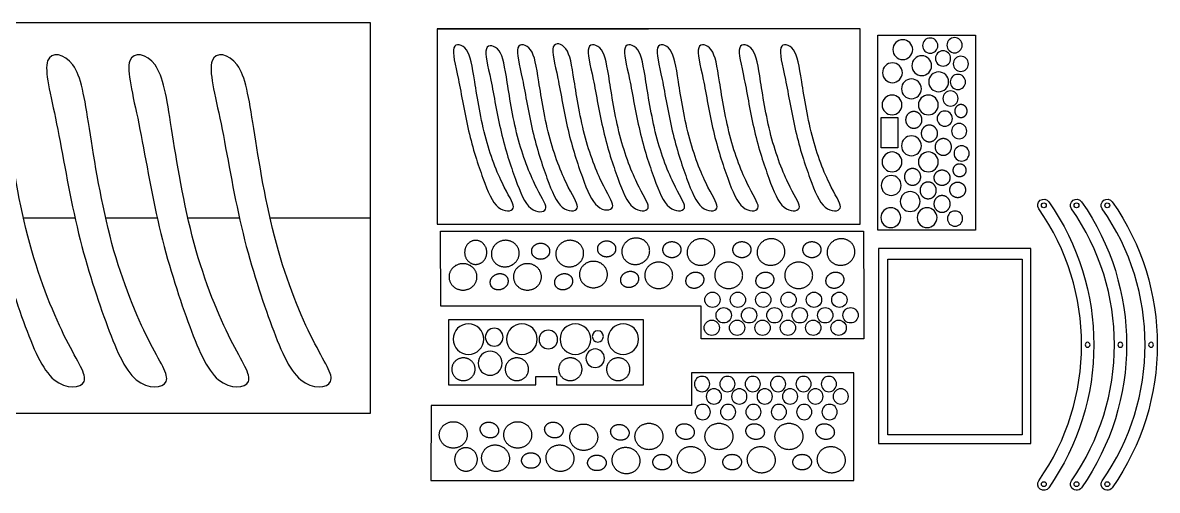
# Model space of a CAD drawing. Header units: millimetres. Extents: x -1400 to 322, y -767 to 376.
# Drawn here: x -376 to 322, y -659 to -372 of the extents above; entities that cross this region are included whole.
import ezdxf

# ---------------------------------------------------------------- set-up
doc = ezdxf.new("R2010")
doc.units = ezdxf.units.MM
doc.layers.add('Default', color=18, linetype='Continuous', true_color=0x000000)

msp = doc.modelspace()

# ---------------------------------------------------------------- linework, layer by layer
at = {"layer": 'Default'}
for p, q in [((-162.25, -371.92, 208.97), (-682.25, -371.92, 208.97)), ((-162.25, -371.92, 220.97), (-682.25, -371.92, 220.97)), ((-162.25, -371.92, 214.97), (-682.25, -371.92, 214.97)), ((-162.25, -611.92, 208.97), (-162.25, -371.92, 208.97)), ((-162.25, -371.92, 208.97), (-162.25, -371.92, 220.97)), ((-162.25, -611.92, 220.97), (-162.25, -371.92, 220.97)), ((-162.25, -611.92, 214.97), (-162.25, -371.92, 214.97)), ((-121.14, -375.66, 220.97), (8.86, -375.66, 220.97)), ((-360.68, -395.44, 208.97), (-360.68, -395.44, 220.97)), ((-310.15, -395.44, 208.97), (-310.15, -395.44, 220.97)), ((-259.61, -395.44, 208.97), (-259.61, -395.44, 220.97)), ((-345.16, -397.91, 208.97), (-345.16, -397.91, 220.97)), ((-294.62, -397.91, 208.97), (-294.62, -397.91, 220.97)), ((-244.09, -397.91, 208.97), (-244.09, -397.91, 220.97)), ((-355.14, -434.09, 208.97), (-355.14, -434.09, 220.97)), ((-334.99, -436.97, 208.97), (-334.99, -436.97, 220.97)), ((-304.6, -434.09, 208.97), (-304.6, -434.09, 220.97)), ((-284.46, -436.97, 208.97), (-284.46, -436.97, 220.97)), ((-254.06, -434.09, 208.97), (-254.06, -434.09, 220.97)), ((-233.92, -436.97, 208.97), (-233.92, -436.97, 220.97)), ((-375.53, -491.92, 208.97), (-343.85, -491.92, 208.97)), ((-375.53, -491.92, 220.97), (-343.85, -491.92, 220.97)), ((-324.99, -491.92, 208.97), (-293.32, -491.92, 208.97)), ((-324.99, -491.92, 220.97), (-293.32, -491.92, 220.97)), ((-274.46, -491.92, 208.97), (-242.78, -491.92, 208.97)), ((-274.46, -491.92, 220.97), (-242.78, -491.92, 220.97)), ((-223.92, -491.92, 208.97), (-162.25, -491.92, 208.97)), ((-223.92, -491.92, 220.97), (-162.25, -491.92, 220.97)), ((-162.25, -491.92, 208.97), (-162.25, -491.92, 220.97)), ((-342.59, -497.46, 208.97), (-342.59, -497.46, 220.97)), ((-292.05, -497.46, 208.97), (-292.05, -497.46, 220.97)), ((-241.51, -497.46, 208.97), (-241.51, -497.46, 220.97)), ((-371.66, -507.59, 208.97), (-371.66, -507.59, 220.97)), ((-321.12, -507.59, 208.97), (-321.12, -507.59, 220.97)), ((-270.58, -507.59, 208.97), (-270.58, -507.59, 220.97)), ((-220.05, -507.59, 208.97), (-220.05, -507.59, 220.97)), ((-375.53, -555.56, 208.97), (-375.53, -555.56, 220.97)), ((-324.99, -555.56, 208.97), (-324.99, -555.56, 220.97)), ((-274.45, -555.56, 208.97), (-274.45, -555.56, 220.97)), ((-223.91, -555.56, 208.97), (-223.91, -555.56, 220.97)), ((-349.26, -566.63, 208.97), (-349.26, -566.63, 220.97)), ((-298.72, -566.63, 208.97), (-298.72, -566.63, 220.97)), ((-248.19, -566.63, 208.97), (-248.19, -566.63, 220.97)), ((-197.65, -566.63, 208.97), (-197.65, -566.63, 220.97)), ((-356.69, -591.37, 208.97), (-356.69, -591.37, 220.97)), ((-338.31, -592.42, 208.97), (-338.31, -592.42, 220.97)), ((-306.15, -591.37, 208.97), (-306.15, -591.37, 220.97)), ((-287.78, -592.42, 208.97), (-287.78, -592.42, 220.97)), ((-255.61, -591.37, 208.97), (-255.61, -591.37, 220.97)), ((-237.24, -592.42, 208.97), (-237.24, -592.42, 220.97)), ((-205.08, -591.37, 208.97), (-205.08, -591.37, 220.97)), ((-186.7, -592.42, 208.97), (-186.7, -592.42, 220.97)), ((-682.25, -611.92, 208.97), (-162.25, -611.92, 208.97)), ((-682.25, -611.92, 220.97), (-162.25, -611.92, 220.97)), ((-682.25, -611.92, 214.97), (-162.25, -611.92, 214.97)), ((-162.25, -611.92, 208.97), (-162.25, -611.92, 220.97))]:
    msp.add_line(p, q, dxfattribs=at)
for points in [[(138.86, -495.66), (138.86, -375.66), (-121.14, -375.66), (-121.14, -495.66)], [(149.79, -499.5), (149.79, -379.5), (209.79, -379.5), (209.79, -499.5)], [(162.09, -430.28), (162.09, -448.86), (151.91, -448.86), (151.91, -430.28)], [(243.98, -630.65), (243.98, -510.65), (150.19, -510.65), (150.19, -630.65)], [(156.02, -517.33), (238.55, -517.33), (238.55, -625.33), (156.02, -625.33)], [(5.8, -554.54), (-114.2, -554.54), (-114.2, -594.54), (-60.39, -594.54), (-60.39, -589.45), (-47.8, -589.45), (-47.8, -594.54), (5.8, -594.54)]]:
    msp.add_lwpolyline(points, close=True, dxfattribs=at)
for points in [[(248.78, -486.32, -1), (254.92, -482.02, -0.315299), (254.92, -657.74, -1), (248.78, -653.44, 0.315299)], [(268.93, -486.32, -1), (275.08, -482.02, -0.315299), (275.08, -657.74, -1), (268.93, -653.44, 0.315299)], [(287.81, -486.32, -1), (293.96, -482.02, -0.315299), (293.96, -657.74, -1), (287.81, -653.44, 0.315299)]]:
    msp.add_lwpolyline(points, format="xyb", close=True, dxfattribs=at)
for points in [[(-118.86, -546.23, 79.3), (-119.01, -500.12, 79.3), (140.99, -500.12, 79.3), (141.14, -546.23, 79.3), (141.14, -566.23, 79.3), (41.14, -566.23, 79.3), (41.14, -546.23, 79.3)], [(-124.86, -607.22, 79.3), (-125.01, -653.32, 79.3), (134.99, -653.32, 79.3), (135.14, -607.22, 79.3), (135.14, -587.22, 79.3), (35.14, -587.22, 79.3), (35.14, -607.22, 79.3)]]:
    msp.add_polyline3d(points, close=True, dxfattribs=at)
at = {"layer": 'Default', "extrusion": (0, 0, -1)}
for centre, radius in [((-165.13, -388.47, -156.48), 6.1), ((-158.79, -402.68, -156.48), 6.1), ((-176.81, -398.36, -156.48), 6.1), ((-187.21, -408.26, -156.48), 6.1), ((-199.04, -408.35, -156.48), 4.68), ((-170.46, -412.57, -156.48), 6.1), ((-158.53, -422.47, -156.48), 6.1), ((-180.87, -422.47, -156.48), 6.1), ((-190.95, -430.88, -156.48), 4.68), ((-170.46, -447.59, -156.48), 6.1), ((-158.53, -457.49, -156.48), 6.1), ((-180.87, -457.49, -156.48), 6.1), ((-158.03, -471.96, -156.48), 6.1), ((-169.7, -481.85, -156.48), 6.1), ((-157.77, -491.75, -156.48), 6.1), ((-180.1, -491.75, -156.48), 6.1), ((101.91, -566.43, -182.91), 9.43), ((69.04, -566.43, -182.91), 9.43), ((36.18, -566.43, -182.91), 9.43), ((6.74, -566.43, -182.91), 9.43), ((86.08, -565.2, -182.91), 5.47), ((52.78, -566.64, -182.91), 5.71), ((22.36, -564.79, -182.91), 3.44), ((-278.79, -569.88, -146.46), 1.5), ((-298.94, -569.88, -146.46), 1.5), ((-317.82, -569.88, -146.46), 1.5), ((88.58, -581.25, -182.91), 7.38), ((24, -578.15, -182.91), 5.67), ((-41.72, -594.01, -79.3), 4.71), ((-57.32, -594.01, -79.3), 4.71), ((-72.92, -594.01, -79.3), 4.71), ((-88.52, -594.01, -79.3), 4.71), ((-104.12, -594.01, -79.3), 4.71), ((-119.72, -594.01, -79.3), 4.71), ((-49.04, -601.67, -79.3), 4.71), ((-64.64, -601.67, -79.3), 4.71), ((-80.24, -601.67, -79.3), 4.71), ((-95.84, -601.67, -79.3), 4.71), ((-111.44, -601.67, -79.3), 4.71), ((-127.04, -601.67, -79.3), 4.71), ((-42.15, -611.22, -79.3), 4.71), ((-57.75, -611.22, -79.3), 4.71), ((-73.35, -611.22, -79.3), 4.71), ((-88.95, -611.22, -79.3), 4.71), ((-104.55, -611.22, -79.3), 4.71), ((-120.15, -611.22, -79.3), 4.71)]:
    msp.add_circle(centre, radius, dxfattribs=at)
at = {"layer": 'Default', "extrusion": (-1.47564e-28, 8.50084e-15, -1)}
for centre in [(-182.04, -386.02, -156.48), (-197.27, -492.35, -156.48)]:
    msp.add_circle(centre, 4.68, dxfattribs=at)
at = {"layer": 'Default', "extrusion": (0, 8.50084e-15, -1)}
for centre in [(-197.01, -385.77, -156.48), (-201.33, -452.25, -156.48)]:
    msp.add_circle(centre, 4.68, dxfattribs=at)
at = {"layer": 'Default', "extrusion": (-7.3782e-29, 8.50084e-15, -1)}
for centre in [(-189.91, -393.89, -156.48), (-200.82, -397.19, -156.48), (-194.48, -418.5, -156.48), (-199.81, -438.55, -156.48)]:
    msp.add_circle(centre, 4.68, dxfattribs=at)
at = {"layer": 'Default'}
for centre, radius in [((251.85, -484.17, 146.46), 1.5), ((272, -484.17, 146.46), 1.5), ((290.88, -484.17, 146.46), 1.5), ((48.14, -542.23, 79.3), 4.71), ((63.74, -542.23, 79.3), 4.71), ((79.34, -542.23, 79.3), 4.71), ((94.94, -542.23, 79.3), 4.71), ((110.54, -542.23, 79.3), 4.71), ((126.15, -542.23, 79.3), 4.71), ((55.04, -551.78, 79.3), 4.71), ((70.64, -551.78, 79.3), 4.71), ((86.24, -551.78, 79.3), 4.71), ((101.84, -551.78, 79.3), 4.71), ((117.44, -551.78, 79.3), 4.71), ((133.04, -551.78, 79.3), 4.71), ((47.71, -559.44, 79.3), 4.71), ((63.31, -559.44, 79.3), 4.71), ((78.91, -559.44, 79.3), 4.71), ((94.51, -559.44, 79.3), 4.71), ((110.11, -559.44, 79.3), 4.71), ((125.71, -559.44, 79.3), 4.71), ((251.85, -655.59, 146.46), 1.5), ((272, -655.59, 146.46), 1.5), ((290.88, -655.59, 146.46), 1.5)]:
    msp.add_circle(centre, radius, dxfattribs=at)
for points in [[(-411.22, -395.44, 208.97), (-409.06, -389.29, 208.97), (-400.8, -390.91, 208.97), (-395.7, -397.91, 208.97), (-390.6, -404.92, 208.97), (-388.64, -417.29, 208.97), (-385.53, -436.97, 208.97), (-382.42, -456.66, 208.97), (-378.16, -483.64, 208.97), (-371.66, -507.59, 208.97), (-365.16, -531.54, 208.97), (-356.43, -552.45, 208.97), (-349.26, -566.63, 208.97), (-342.1, -580.8, 208.97), (-336.5, -588.25, 208.97), (-338.31, -592.42, 208.97), (-340.12, -596.59, 208.97), (-349.34, -597.49, 208.97), (-356.69, -591.37, 208.97), (-364.04, -585.25, 208.97), (-369.53, -572.11, 208.97), (-375.53, -555.56, 208.97), (-381.53, -539.01, 208.97), (-388.04, -519.05, 208.97), (-393.12, -497.46, 208.97), (-398.21, -475.87, 208.97), (-401.88, -452.66, 208.97), (-405.67, -434.09, 208.97), (-409.47, -415.52, 208.97), (-413.39, -401.59, 208.97), (-411.22, -395.44, 208.97)], [(-411.22, -395.44, 220.97), (-409.06, -389.29, 220.97), (-400.8, -390.91, 220.97), (-395.7, -397.91, 220.97), (-390.6, -404.92, 220.97), (-388.64, -417.29, 220.97), (-385.53, -436.97, 220.97), (-382.42, -456.66, 220.97), (-378.16, -483.64, 220.97), (-371.66, -507.59, 220.97), (-365.16, -531.54, 220.97), (-356.43, -552.45, 220.97), (-349.26, -566.63, 220.97), (-342.1, -580.8, 220.97), (-336.5, -588.25, 220.97), (-338.31, -592.42, 220.97), (-340.12, -596.59, 220.97), (-349.34, -597.49, 220.97), (-356.69, -591.37, 220.97), (-364.04, -585.25, 220.97), (-369.53, -572.11, 220.97), (-375.53, -555.56, 220.97), (-381.53, -539.01, 220.97), (-388.04, -519.05, 220.97), (-393.12, -497.46, 220.97), (-398.21, -475.87, 220.97), (-401.88, -452.66, 220.97), (-405.67, -434.09, 220.97), (-409.47, -415.52, 220.97), (-413.39, -401.59, 220.97), (-411.22, -395.44, 220.97)], [(-360.68, -395.44, 208.97), (-358.52, -389.29, 208.97), (-350.27, -390.91, 208.97), (-345.16, -397.91, 208.97), (-340.06, -404.92, 208.97), (-338.1, -417.29, 208.97), (-334.99, -436.97, 208.97), (-331.88, -456.66, 208.97), (-327.62, -483.64, 208.97), (-321.12, -507.59, 208.97), (-314.62, -531.54, 208.97), (-305.89, -552.45, 208.97), (-298.72, -566.63, 208.97), (-291.56, -580.8, 208.97), (-285.96, -588.25, 208.97), (-287.78, -592.42, 208.97), (-289.59, -596.59, 208.97), (-298.8, -597.49, 208.97), (-306.15, -591.37, 208.97), (-313.5, -585.25, 208.97), (-318.99, -572.11, 208.97), (-324.99, -555.56, 208.97), (-330.99, -539.01, 208.97), (-337.5, -519.05, 208.97), (-342.59, -497.46, 208.97), (-347.67, -475.87, 208.97), (-351.34, -452.66, 208.97), (-355.14, -434.09, 208.97), (-358.93, -415.52, 208.97), (-362.85, -401.59, 208.97), (-360.68, -395.44, 208.97)], [(-360.68, -395.44, 220.97), (-358.52, -389.29, 220.97), (-350.27, -390.91, 220.97), (-345.16, -397.91, 220.97), (-340.06, -404.92, 220.97), (-338.1, -417.29, 220.97), (-334.99, -436.97, 220.97), (-331.88, -456.66, 220.97), (-327.62, -483.64, 220.97), (-321.12, -507.59, 220.97), (-314.62, -531.54, 220.97), (-305.89, -552.45, 220.97), (-298.72, -566.63, 220.97), (-291.56, -580.8, 220.97), (-285.96, -588.25, 220.97), (-287.78, -592.42, 220.97), (-289.59, -596.59, 220.97), (-298.8, -597.49, 220.97), (-306.15, -591.37, 220.97), (-313.5, -585.25, 220.97), (-318.99, -572.11, 220.97), (-324.99, -555.56, 220.97), (-330.99, -539.01, 220.97), (-337.5, -519.05, 220.97), (-342.59, -497.46, 220.97), (-347.67, -475.87, 220.97), (-351.34, -452.66, 220.97), (-355.14, -434.09, 220.97), (-358.93, -415.52, 220.97), (-362.85, -401.59, 220.97), (-360.68, -395.44, 220.97)], [(-310.15, -395.44, 208.97), (-307.98, -389.29, 208.97), (-299.73, -390.91, 208.97), (-294.62, -397.91, 208.97), (-289.52, -404.92, 208.97), (-287.56, -417.29, 208.97), (-284.46, -436.97, 208.97), (-281.35, -456.66, 208.97), (-277.08, -483.64, 208.97), (-270.58, -507.59, 208.97), (-264.09, -531.54, 208.97), (-255.35, -552.45, 208.97), (-248.19, -566.63, 208.97), (-241.02, -580.8, 208.97), (-235.43, -588.25, 208.97), (-237.24, -592.42, 208.97), (-239.05, -596.59, 208.97), (-248.26, -597.49, 208.97), (-255.61, -591.37, 208.97), (-262.97, -585.25, 208.97), (-268.45, -572.11, 208.97), (-274.45, -555.56, 208.97), (-280.45, -539.01, 208.97), (-286.96, -519.05, 208.97), (-292.05, -497.46, 208.97), (-297.14, -475.87, 208.97), (-300.8, -452.66, 208.97), (-304.6, -434.09, 208.97), (-308.39, -415.52, 208.97), (-312.31, -401.59, 208.97), (-310.15, -395.44, 208.97)], [(-310.15, -395.44, 220.97), (-307.98, -389.29, 220.97), (-299.73, -390.91, 220.97), (-294.62, -397.91, 220.97), (-289.52, -404.92, 220.97), (-287.56, -417.29, 220.97), (-284.46, -436.97, 220.97), (-281.35, -456.66, 220.97), (-277.08, -483.64, 220.97), (-270.58, -507.59, 220.97), (-264.09, -531.54, 220.97), (-255.35, -552.45, 220.97), (-248.19, -566.63, 220.97), (-241.02, -580.8, 220.97), (-235.43, -588.25, 220.97), (-237.24, -592.42, 220.97), (-239.05, -596.59, 220.97), (-248.26, -597.49, 220.97), (-255.61, -591.37, 220.97), (-262.97, -585.25, 220.97), (-268.45, -572.11, 220.97), (-274.45, -555.56, 220.97), (-280.45, -539.01, 220.97), (-286.96, -519.05, 220.97), (-292.05, -497.46, 220.97), (-297.14, -475.87, 220.97), (-300.8, -452.66, 220.97), (-304.6, -434.09, 220.97), (-308.39, -415.52, 220.97), (-312.31, -401.59, 220.97), (-310.15, -395.44, 220.97)], [(-259.61, -395.44, 208.97), (-257.44, -389.29, 208.97), (-249.19, -390.91, 208.97), (-244.09, -397.91, 208.97), (-238.98, -404.92, 208.97), (-237.03, -417.29, 208.97), (-233.92, -436.97, 208.97), (-230.81, -456.66, 208.97), (-226.55, -483.64, 208.97), (-220.05, -507.59, 208.97), (-213.55, -531.54, 208.97), (-204.81, -552.45, 208.97), (-197.65, -566.63, 208.97), (-190.48, -580.8, 208.97), (-184.89, -588.25, 208.97), (-186.7, -592.42, 208.97), (-188.51, -596.59, 208.97), (-197.72, -597.49, 208.97), (-205.08, -591.37, 208.97), (-212.43, -585.25, 208.97), (-217.92, -572.11, 208.97), (-223.91, -555.56, 208.97), (-229.91, -539.01, 208.97), (-236.42, -519.05, 208.97), (-241.51, -497.46, 208.97), (-246.6, -475.87, 208.97), (-250.27, -452.66, 208.97), (-254.06, -434.09, 208.97), (-257.85, -415.52, 208.97), (-261.77, -401.59, 208.97), (-259.61, -395.44, 208.97)], [(-259.61, -395.44, 220.97), (-257.44, -389.29, 220.97), (-249.19, -390.91, 220.97), (-244.09, -397.91, 220.97), (-238.98, -404.92, 220.97), (-237.03, -417.29, 220.97), (-233.92, -436.97, 220.97), (-230.81, -456.66, 220.97), (-226.55, -483.64, 220.97), (-220.05, -507.59, 220.97), (-213.55, -531.54, 220.97), (-204.81, -552.45, 220.97), (-197.65, -566.63, 220.97), (-190.48, -580.8, 220.97), (-184.89, -588.25, 220.97), (-186.7, -592.42, 220.97), (-188.51, -596.59, 220.97), (-197.72, -597.49, 220.97), (-205.08, -591.37, 220.97), (-212.43, -585.25, 220.97), (-217.92, -572.11, 220.97), (-223.91, -555.56, 220.97), (-229.91, -539.01, 220.97), (-236.42, -519.05, 220.97), (-241.51, -497.46, 220.97), (-246.6, -475.87, 220.97), (-250.27, -452.66, 220.97), (-254.06, -434.09, 220.97), (-257.85, -415.52, 220.97), (-261.77, -401.59, 220.97), (-259.61, -395.44, 220.97)], [(-110.89, -387.42, 220.97), (-109.8, -384.34, 220.97), (-105.68, -385.15, 220.97), (-103.12, -388.65, 220.97), (-100.57, -392.15, 220.97), (-99.6, -398.34, 220.97), (-98.04, -408.18, 220.97), (-96.49, -418.03, 220.97), (-94.35, -431.52, 220.97), (-91.11, -443.49, 220.97), (-87.86, -455.47, 220.97), (-83.49, -465.92, 220.97), (-79.91, -473.01, 220.97), (-76.32, -480.1, 220.97), (-73.53, -483.82, 220.97), (-74.43, -485.91, 220.97), (-75.34, -487.99, 220.97), (-79.94, -488.44, 220.97), (-83.62, -485.38, 220.97), (-87.3, -482.32, 220.97), (-90.04, -475.75, 220.97), (-93.04, -467.48, 220.97), (-96.04, -459.2, 220.97), (-99.29, -449.22, 220.97), (-101.84, -438.43, 220.97), (-104.38, -427.63, 220.97), (-106.21, -416.03, 220.97), (-108.11, -406.74, 220.97), (-110.01, -397.46, 220.97), (-111.97, -390.49, 220.97), (-110.89, -387.42, 220.97)], [(-90.89, -388.01, 220.97), (-89.81, -384.93, 220.97), (-85.68, -385.74, 220.97), (-83.13, -389.24, 220.97), (-80.58, -392.74, 220.97), (-79.6, -398.93, 220.97), (-78.05, -408.77, 220.97), (-76.49, -418.61, 220.97), (-74.36, -432.11, 220.97), (-71.11, -444.08, 220.97), (-67.86, -456.06, 220.97), (-63.49, -466.51, 220.97), (-59.91, -473.6, 220.97), (-56.33, -480.69, 220.97), (-53.53, -484.41, 220.97), (-54.44, -486.49, 220.97), (-55.34, -488.58, 220.97), (-59.95, -489.03, 220.97), (-63.63, -485.97, 220.97), (-67.3, -482.91, 220.97), (-70.05, -476.34, 220.97), (-73.05, -468.07, 220.97), (-76.04, -459.79, 220.97), (-79.3, -449.81, 220.97), (-81.84, -439.02, 220.97), (-84.39, -428.22, 220.97), (-86.22, -416.61, 220.97), (-88.12, -407.33, 220.97), (-90.01, -398.04, 220.97), (-91.97, -391.08, 220.97), (-90.89, -388.01, 220.97)], [(-71.49, -387.42, 220.97), (-70.4, -384.34, 220.97), (-66.28, -385.15, 220.97), (-63.72, -388.65, 220.97), (-61.17, -392.15, 220.97), (-60.2, -398.34, 220.97), (-58.64, -408.18, 220.97), (-57.09, -418.03, 220.97), (-54.95, -431.52, 220.97), (-51.71, -443.49, 220.97), (-48.46, -455.47, 220.97), (-44.09, -465.92, 220.97), (-40.51, -473.01, 220.97), (-36.92, -480.1, 220.97), (-34.13, -483.82, 220.97), (-35.03, -485.91, 220.97), (-35.94, -487.99, 220.97), (-40.54, -488.44, 220.97), (-44.22, -485.38, 220.97), (-47.9, -482.32, 220.97), (-50.64, -475.75, 220.97), (-53.64, -467.48, 220.97), (-56.64, -459.2, 220.97), (-59.89, -449.22, 220.97), (-62.44, -438.43, 220.97), (-64.98, -427.63, 220.97), (-66.81, -416.03, 220.97), (-68.71, -406.74, 220.97), (-70.61, -397.46, 220.97), (-72.57, -390.49, 220.97), (-71.49, -387.42, 220.97)], [(-49.73, -386.83, 220.97), (-48.64, -383.75, 220.97), (-44.52, -384.57, 220.97), (-41.97, -388.07, 220.97), (-39.41, -391.57, 220.97), (-38.44, -397.75, 220.97), (-36.88, -407.6, 220.97), (-35.33, -417.44, 220.97), (-33.2, -430.93, 220.97), (-29.95, -442.91, 220.97), (-26.7, -454.88, 220.97), (-22.33, -465.33, 220.97), (-18.75, -472.42, 220.97), (-15.17, -479.51, 220.97), (-12.37, -483.23, 220.97), (-13.27, -485.32, 220.97), (-14.18, -487.4, 220.97), (-18.79, -487.85, 220.97), (-22.46, -484.79, 220.97), (-26.14, -481.73, 220.97), (-28.88, -475.17, 220.97), (-31.88, -466.89, 220.97), (-34.88, -458.62, 220.97), (-38.13, -448.63, 220.97), (-40.68, -437.84, 220.97), (-43.22, -427.05, 220.97), (-45.06, -415.44, 220.97), (-46.95, -406.15, 220.97), (-48.85, -396.87, 220.97), (-50.81, -389.91, 220.97), (-49.73, -386.83, 220.97)], [(-27.97, -387.42, 220.97), (-26.89, -384.34, 220.97), (-22.76, -385.15, 220.97), (-20.21, -388.65, 220.97), (-17.66, -392.15, 220.97), (-16.68, -398.34, 220.97), (-15.12, -408.18, 220.97), (-13.57, -418.03, 220.97), (-11.44, -431.52, 220.97), (-8.19, -443.49, 220.97), (-4.94, -455.47, 220.97), (-0.57, -465.92, 220.97), (3.01, -473.01, 220.97), (6.59, -480.1, 220.97), (9.39, -483.82, 220.97), (8.49, -485.91, 220.97), (7.58, -487.99, 220.97), (2.97, -488.44, 220.97), (-0.7, -485.38, 220.97), (-4.38, -482.32, 220.97), (-7.12, -475.75, 220.97), (-10.12, -467.48, 220.97), (-13.12, -459.2, 220.97), (-16.38, -449.22, 220.97), (-18.92, -438.43, 220.97), (-21.46, -427.63, 220.97), (-23.3, -416.03, 220.97), (-25.19, -406.74, 220.97), (-27.09, -397.46, 220.97), (-29.05, -390.49, 220.97), (-27.97, -387.42, 220.97)], [(-5.62, -387.42, 220.97), (-4.54, -384.34, 220.97), (-0.41, -385.15, 220.97), (2.14, -388.65, 220.97), (4.69, -392.15, 220.97), (5.67, -398.34, 220.97), (7.22, -408.18, 220.97), (8.78, -418.03, 220.97), (10.91, -431.52, 220.97), (14.16, -443.49, 220.97), (17.41, -455.47, 220.97), (21.77, -465.92, 220.97), (25.36, -473.01, 220.97), (28.94, -480.1, 220.97), (31.74, -483.82, 220.97), (30.83, -485.91, 220.97), (29.93, -487.99, 220.97), (25.32, -488.44, 220.97), (21.64, -485.38, 220.97), (17.97, -482.32, 220.97), (15.22, -475.75, 220.97), (12.22, -467.48, 220.97), (9.22, -459.2, 220.97), (5.97, -449.22, 220.97), (3.43, -438.43, 220.97), (0.88, -427.63, 220.97), (-0.95, -416.03, 220.97), (-2.85, -406.74, 220.97), (-4.75, -397.46, 220.97), (-6.71, -390.49, 220.97), (-5.62, -387.42, 220.97)], [(14.38, -387.42, 220.97), (15.46, -384.34, 220.97), (19.59, -385.15, 220.97), (22.14, -388.65, 220.97), (24.69, -392.15, 220.97), (25.67, -398.34, 220.97), (27.22, -408.18, 220.97), (28.78, -418.03, 220.97), (30.91, -431.52, 220.97), (34.16, -443.49, 220.97), (37.41, -455.47, 220.97), (41.77, -465.92, 220.97), (45.36, -473.01, 220.97), (48.94, -480.1, 220.97), (51.74, -483.82, 220.97), (50.83, -485.91, 220.97), (49.93, -487.99, 220.97), (45.32, -488.44, 220.97), (41.64, -485.38, 220.97), (37.97, -482.32, 220.97), (35.22, -475.75, 220.97), (32.22, -467.48, 220.97), (29.22, -459.2, 220.97), (25.97, -449.22, 220.97), (23.43, -438.43, 220.97), (20.88, -427.63, 220.97), (19.05, -416.03, 220.97), (17.15, -406.74, 220.97), (15.25, -397.46, 220.97), (13.29, -390.49, 220.97), (14.38, -387.42, 220.97)], [(39.65, -387.42, 220.97), (40.73, -384.34, 220.97), (44.86, -385.15, 220.97), (47.41, -388.65, 220.97), (49.96, -392.15, 220.97), (50.94, -398.34, 220.97), (52.49, -408.18, 220.97), (54.05, -418.03, 220.97), (56.18, -431.52, 220.97), (59.43, -443.49, 220.97), (62.68, -455.47, 220.97), (67.04, -465.92, 220.97), (70.63, -473.01, 220.97), (74.21, -480.1, 220.97), (77.01, -483.82, 220.97), (76.1, -485.91, 220.97), (75.2, -487.99, 220.97), (70.59, -488.44, 220.97), (66.91, -485.38, 220.97), (63.24, -482.32, 220.97), (60.49, -475.75, 220.97), (57.49, -467.48, 220.97), (54.49, -459.2, 220.97), (51.24, -449.22, 220.97), (48.69, -438.43, 220.97), (46.15, -427.63, 220.97), (44.32, -416.03, 220.97), (42.42, -406.74, 220.97), (40.52, -397.46, 220.97), (38.56, -390.49, 220.97), (39.65, -387.42, 220.97)], [(64.91, -387.42, 220.97), (66, -384.34, 220.97), (70.12, -385.15, 220.97), (72.68, -388.65, 220.97), (75.23, -392.15, 220.97), (76.21, -398.34, 220.97), (77.76, -408.18, 220.97), (79.31, -418.03, 220.97), (81.45, -431.52, 220.97), (84.7, -443.49, 220.97), (87.95, -455.47, 220.97), (92.31, -465.92, 220.97), (95.89, -473.01, 220.97), (99.48, -480.1, 220.97), (102.27, -483.82, 220.97), (101.37, -485.91, 220.97), (100.46, -487.99, 220.97), (95.86, -488.44, 220.97), (92.18, -485.38, 220.97), (88.5, -482.32, 220.97), (85.76, -475.75, 220.97), (82.76, -467.48, 220.97), (79.76, -459.2, 220.97), (76.51, -449.22, 220.97), (73.96, -438.43, 220.97), (71.42, -427.63, 220.97), (69.59, -416.03, 220.97), (67.69, -406.74, 220.97), (65.79, -397.46, 220.97), (63.83, -390.49, 220.97), (64.91, -387.42, 220.97)], [(90.18, -387.42, 220.97), (91.27, -384.34, 220.97), (95.39, -385.15, 220.97), (97.95, -388.65, 220.97), (100.5, -392.15, 220.97), (101.47, -398.34, 220.97), (103.03, -408.18, 220.97), (104.58, -418.03, 220.97), (106.72, -431.52, 220.97), (109.96, -443.49, 220.97), (113.21, -455.47, 220.97), (117.58, -465.92, 220.97), (121.16, -473.01, 220.97), (124.75, -480.1, 220.97), (127.54, -483.82, 220.97), (126.64, -485.91, 220.97), (125.73, -487.99, 220.97), (121.13, -488.44, 220.97), (117.45, -485.38, 220.97), (113.77, -482.32, 220.97), (111.03, -475.75, 220.97), (108.03, -467.48, 220.97), (105.03, -459.2, 220.97), (101.78, -449.22, 220.97), (99.23, -438.43, 220.97), (96.69, -427.63, 220.97), (94.86, -416.03, 220.97), (92.96, -406.74, 220.97), (91.06, -397.46, 220.97), (89.1, -390.49, 220.97), (90.18, -387.42, 220.97)]]:
    msp.add_open_spline(points, degree=3, knots=[0, 0, 0, 0, 51.144202, 51.144202, 51.144202, 102.288404, 102.288404, 102.288404, 153.432606, 153.432606, 153.432606, 204.576808, 204.576808, 204.576808, 255.721009, 255.721009, 255.721009, 306.865211, 306.865211, 306.865211, 358.009413, 358.009413, 358.009413, 409.153615, 409.153615, 409.153615, 460.297817, 460.297817, 460.297817, 511.442019, 511.442019, 511.442019, 511.442019], dxfattribs=at)
for points, knots in [([(203.61, -423.39, 156.48), (206.3, -426.2, 156.48), (203.61, -429.01, 156.48), (200.91, -431.82, 156.48), (198.22, -429.01, 156.48), (195.53, -426.2, 156.48), (198.22, -423.39, 156.48), (200.91, -420.58, 156.48), (203.61, -423.39, 156.48)], [-76.666488, -76.666488, -76.666488, -57.499866, -57.499866, -38.333244, -38.333244, -19.166622, -19.166622, 0, 0, 0]), ([(175.47, -428.03, 156.48), (179.01, -431.66, 156.48), (175.47, -435.29, 156.48), (171.92, -438.91, 156.48), (168.38, -435.29, 156.48), (164.83, -431.66, 156.48), (168.38, -428.03, 156.48), (171.92, -424.41, 156.48), (175.47, -428.03, 156.48)], [-76.666488, -76.666488, -76.666488, -57.499866, -57.499866, -38.333244, -38.333244, -19.166622, -19.166622, 0, 0, 0]), ([(185.06, -436.35, 156.48), (188.6, -439.98, 156.48), (185.06, -443.61, 156.48), (181.51, -447.23, 156.48), (177.97, -443.61, 156.48), (174.42, -439.98, 156.48), (177.97, -436.35, 156.48), (181.51, -432.73, 156.48), (185.06, -436.35, 156.48)], [-76.666488, -76.666488, -76.666488, -57.499866, -57.499866, -38.333244, -38.333244, -19.166622, -19.166622, 0, 0, 0]), ([(193.61, -444.67, 156.48), (197.15, -448.3, 156.48), (193.61, -451.93, 156.48), (190.06, -455.56, 156.48), (186.52, -451.93, 156.48), (182.97, -448.3, 156.48), (186.52, -444.67, 156.48), (190.06, -441.05, 156.48), (193.61, -444.67, 156.48)], [-76.666488, -76.666488, -76.666488, -57.499866, -57.499866, -38.333244, -38.333244, -19.166622, -19.166622, 0, 0, 0]), ([(203.01, -459.91, 156.48), (205.92, -462.65, 156.48), (203.01, -465.39, 156.48), (200.09, -468.14, 156.48), (197.18, -465.39, 156.48), (194.27, -462.65, 156.48), (197.18, -459.91, 156.48), (200.09, -457.16, 156.48), (203.01, -459.91, 156.48)], [-76.666488, -76.666488, -76.666488, -57.499866, -57.499866, -38.333244, -38.333244, -19.166622, -19.166622, 0, 0, 0]), ([(174.71, -463.05, 156.48), (178.25, -466.68, 156.48), (174.71, -470.31, 156.48), (171.16, -473.93, 156.48), (167.62, -470.31, 156.48), (164.07, -466.68, 156.48), (167.62, -463.05, 156.48), (171.16, -459.43, 156.48), (174.71, -463.05, 156.48)], [-76.666488, -76.666488, -76.666488, -57.499866, -57.499866, -38.333244, -38.333244, -19.166622, -19.166622, 0, 0, 0]), ([(192.84, -463.95, 156.48), (196.39, -467.21, 156.48), (192.84, -470.48, 156.48), (189.3, -473.74, 156.48), (185.75, -470.48, 156.48), (182.21, -467.21, 156.48), (185.75, -463.95, 156.48), (189.3, -460.69, 156.48), (192.84, -463.95, 156.48)], [-76.666488, -76.666488, -76.666488, -57.499866, -57.499866, -38.333244, -38.333244, -19.166622, -19.166622, 0, 0, 0]), ([(184.3, -471.37, 156.48), (187.84, -475, 156.48), (184.3, -478.63, 156.48), (180.75, -482.25, 156.48), (177.21, -478.63, 156.48), (173.66, -475, 156.48), (177.21, -471.37, 156.48), (180.75, -467.75, 156.48), (184.3, -471.37, 156.48)], [-76.666488, -76.666488, -76.666488, -57.499866, -57.499866, -38.333244, -38.333244, -19.166622, -19.166622, 0, 0, 0]), ([(202.44, -471.44, 156.48), (205.98, -474.7, 156.48), (202.44, -477.96, 156.48), (198.89, -481.23, 156.48), (195.35, -477.96, 156.48), (191.8, -474.7, 156.48), (195.35, -471.44, 156.48), (198.89, -468.17, 156.48), (202.44, -471.44, 156.48)], [-76.666488, -76.666488, -76.666488, -57.499866, -57.499866, -38.333244, -38.333244, -19.166622, -19.166622, 0, 0, 0]), ([(192.85, -479.69, 156.48), (196.39, -483.32, 156.48), (192.85, -486.95, 156.48), (189.3, -490.57, 156.48), (185.76, -486.95, 156.48), (182.21, -483.32, 156.48), (185.76, -479.69, 156.48), (189.3, -476.07, 156.48), (192.85, -479.69, 156.48)], [-76.666488, -76.666488, -76.666488, -57.499866, -57.499866, -38.333244, -38.333244, -19.166622, -19.166622, 0, 0, 0]), ([(-91.85, -517.33, 79.3), (-95.76, -523.38, 79.3), (-101.34, -519.14, 79.3), (-106.93, -514.91, 79.3), (-103.02, -508.86, 79.3), (-99.11, -502.81, 79.3), (-93.52, -507.05, 79.3), (-87.93, -511.28, 79.3), (-91.85, -517.33, 79.3)], [-43.47172, -43.47172, -43.47172, -32.60379, -32.60379, -21.73586, -21.73586, -10.86793, -10.86793, 0, 0, 0]), ([(-83.66, -520.96, 79.3), (-91.01, -516.99, 79.3), (-86.63, -509.87, 79.3), (-82.24, -502.75, 79.3), (-74.89, -506.72, 79.3), (-67.53, -510.69, 79.3), (-71.92, -517.81, 79.3), (-76.3, -524.93, 79.3), (-83.66, -520.96, 79.3)], [0, 0, 0, 35.004634, 35.004634, 70.009269, 70.009269, 105.013903, 105.013903, 140.018537, 140.018537, 140.018537]), ([(-53.47, -509.02, 79.3), (-49.42, -512.4, 79.3), (-53.47, -515.77, 79.3), (-57.52, -519.15, 79.3), (-61.57, -515.77, 79.3), (-65.62, -512.4, 79.3), (-61.57, -509.02, 79.3), (-57.52, -505.65, 79.3), (-53.47, -509.02, 79.3)], [0, 0, 0, 35.004634, 35.004634, 70.009269, 70.009269, 105.013903, 105.013903, 140.018537, 140.018537, 140.018537]), ([(-44.02, -520.96, 79.3), (-51.38, -516.99, 79.3), (-46.99, -509.87, 79.3), (-42.61, -502.75, 79.3), (-35.25, -506.72, 79.3), (-27.9, -510.69, 79.3), (-32.28, -517.81, 79.3), (-36.67, -524.93, 79.3), (-44.02, -520.96, 79.3)], [0, 0, 0, 35.004634, 35.004634, 70.009269, 70.009269, 105.013903, 105.013903, 140.018537, 140.018537, 140.018537]), ([(-12.88, -507.59, 79.3), (-8.83, -510.97, 79.3), (-12.88, -514.34, 79.3), (-16.93, -517.72, 79.3), (-20.98, -514.34, 79.3), (-25.04, -510.97, 79.3), (-20.98, -507.59, 79.3), (-16.93, -504.21, 79.3), (-12.88, -507.59, 79.3)], [0, 0, 0, 35.004634, 35.004634, 70.009269, 70.009269, 105.013903, 105.013903, 140.018537, 140.018537, 140.018537]), ([(-3.44, -519.52, 79.3), (-10.79, -515.55, 79.3), (-6.41, -508.44, 79.3), (-2.02, -501.32, 79.3), (5.33, -505.29, 79.3), (12.69, -509.26, 79.3), (8.31, -516.38, 79.3), (3.92, -523.5, 79.3), (-3.44, -519.52, 79.3)], [0, 0, 0, 35.004634, 35.004634, 70.009269, 70.009269, 105.013903, 105.013903, 140.018537, 140.018537, 140.018537]), ([(27.23, -508.07, 79.3), (31.28, -511.44, 79.3), (27.23, -514.82, 79.3), (23.18, -518.2, 79.3), (19.13, -514.82, 79.3), (15.07, -511.44, 79.3), (19.13, -508.07, 79.3), (23.18, -504.69, 79.3), (27.23, -508.07, 79.3)], [0, 0, 0, 35.004634, 35.004634, 70.009269, 70.009269, 105.013903, 105.013903, 140.018537, 140.018537, 140.018537]), ([(36.67, -520, 79.3), (29.32, -516.03, 79.3), (33.7, -508.91, 79.3), (38.09, -501.8, 79.3), (45.44, -505.77, 79.3), (52.8, -509.74, 79.3), (48.42, -516.86, 79.3), (44.03, -523.97, 79.3), (36.67, -520, 79.3)], [0, 0, 0, 35.004634, 35.004634, 70.009269, 70.009269, 105.013903, 105.013903, 140.018537, 140.018537, 140.018537]), ([(70.28, -508.07, 79.3), (74.33, -511.44, 79.3), (70.28, -514.82, 79.3), (66.23, -518.2, 79.3), (62.17, -514.82, 79.3), (58.12, -511.44, 79.3), (62.17, -508.07, 79.3), (66.23, -504.69, 79.3), (70.28, -508.07, 79.3)], [0, 0, 0, 35.004634, 35.004634, 70.009269, 70.009269, 105.013903, 105.013903, 140.018537, 140.018537, 140.018537]), ([(79.72, -520, 79.3), (72.37, -516.03, 79.3), (76.75, -508.91, 79.3), (81.14, -501.8, 79.3), (88.49, -505.77, 79.3), (95.85, -509.74, 79.3), (91.46, -516.86, 79.3), (87.08, -523.97, 79.3), (79.72, -520, 79.3)], [0, 0, 0, 35.004634, 35.004634, 70.009269, 70.009269, 105.013903, 105.013903, 140.018537, 140.018537, 140.018537]), ([(113.33, -508.07, 79.3), (117.38, -511.44, 79.3), (113.33, -514.82, 79.3), (109.27, -518.2, 79.3), (105.22, -514.82, 79.3), (101.17, -511.44, 79.3), (105.22, -508.07, 79.3), (109.27, -504.69, 79.3), (113.33, -508.07, 79.3)], [0, 0, 0, 35.004634, 35.004634, 70.009269, 70.009269, 105.013903, 105.013903, 140.018537, 140.018537, 140.018537]), ([(122.77, -520, 79.3), (115.41, -516.03, 79.3), (119.8, -508.91, 79.3), (124.18, -501.8, 79.3), (131.54, -505.77, 79.3), (138.9, -509.74, 79.3), (134.51, -516.86, 79.3), (130.13, -523.97, 79.3), (122.77, -520, 79.3)], [0, 0, 0, 35.004634, 35.004634, 70.009269, 70.009269, 105.013903, 105.013903, 140.018537, 140.018537, 140.018537]), ([(-99.19, -522.42, 79.3), (-93.12, -528.16, 79.3), (-99.19, -533.9, 79.3), (-105.27, -539.64, 79.3), (-111.35, -533.9, 79.3), (-117.43, -528.16, 79.3), (-111.35, -522.42, 79.3), (-105.27, -516.68, 79.3), (-99.19, -522.42, 79.3)], [0, 0, 0, 35.004634, 35.004634, 70.009269, 70.009269, 105.013903, 105.013903, 140.018537, 140.018537, 140.018537]), ([(-59.56, -522.42, 79.3), (-53.48, -528.16, 79.3), (-59.56, -533.9, 79.3), (-65.64, -539.64, 79.3), (-71.72, -533.9, 79.3), (-77.79, -528.16, 79.3), (-71.72, -522.42, 79.3), (-65.64, -516.68, 79.3), (-59.56, -522.42, 79.3)], [0, 0, 0, 35.004634, 35.004634, 70.009269, 70.009269, 105.013903, 105.013903, 140.018537, 140.018537, 140.018537]), ([(-18.97, -520.98, 79.3), (-12.89, -526.72, 79.3), (-18.97, -532.46, 79.3), (-25.05, -538.2, 79.3), (-31.13, -532.46, 79.3), (-37.21, -526.72, 79.3), (-31.13, -520.98, 79.3), (-25.05, -515.24, 79.3), (-18.97, -520.98, 79.3)], [0, 0, 0, 35.004634, 35.004634, 70.009269, 70.009269, 105.013903, 105.013903, 140.018537, 140.018537, 140.018537]), ([(21.14, -521.46, 79.3), (27.22, -527.2, 79.3), (21.14, -532.94, 79.3), (15.06, -538.68, 79.3), (8.98, -532.94, 79.3), (2.91, -527.2, 79.3), (8.98, -521.46, 79.3), (15.06, -515.72, 79.3), (21.14, -521.46, 79.3)], [0, 0, 0, 35.004634, 35.004634, 70.009269, 70.009269, 105.013903, 105.013903, 140.018537, 140.018537, 140.018537]), ([(64.19, -521.46, 79.3), (70.26, -527.2, 79.3), (64.19, -532.94, 79.3), (58.11, -538.68, 79.3), (52.03, -532.94, 79.3), (45.95, -527.2, 79.3), (52.03, -521.46, 79.3), (58.11, -515.72, 79.3), (64.19, -521.46, 79.3)], [0, 0, 0, 35.004634, 35.004634, 70.009269, 70.009269, 105.013903, 105.013903, 140.018537, 140.018537, 140.018537]), ([(107.23, -521.46, 79.3), (113.31, -527.2, 79.3), (107.23, -532.94, 79.3), (101.16, -538.68, 79.3), (95.08, -532.94, 79.3), (89, -527.2, 79.3), (95.08, -521.46, 79.3), (101.16, -515.72, 79.3), (107.23, -521.46, 79.3)], [0, 0, 0, 35.004634, 35.004634, 70.009269, 70.009269, 105.013903, 105.013903, 140.018537, 140.018537, 140.018537]), ([(-86.07, -535.47, 79.3), (-90.86, -533.26, 79.3), (-87.82, -528.95, 79.3), (-84.78, -524.64, 79.3), (-79.99, -526.85, 79.3), (-75.21, -529.06, 79.3), (-78.25, -533.37, 79.3), (-81.29, -537.68, 79.3), (-86.07, -535.47, 79.3)], [0, 0, 0, 35.004634, 35.004634, 70.009269, 70.009269, 105.013903, 105.013903, 140.018537, 140.018537, 140.018537]), ([(-46.44, -535.47, 79.3), (-51.23, -533.26, 79.3), (-48.19, -528.95, 79.3), (-45.15, -524.64, 79.3), (-40.36, -526.85, 79.3), (-35.57, -529.06, 79.3), (-38.61, -533.37, 79.3), (-41.65, -537.68, 79.3), (-46.44, -535.47, 79.3)], [0, 0, 0, 35.004634, 35.004634, 70.009269, 70.009269, 105.013903, 105.013903, 140.018537, 140.018537, 140.018537]), ([(-5.85, -534.04, 79.3), (-10.64, -531.83, 79.3), (-7.6, -527.52, 79.3), (-4.56, -523.21, 79.3), (0.23, -525.42, 79.3), (5.01, -527.63, 79.3), (1.97, -531.94, 79.3), (-1.07, -536.25, 79.3), (-5.85, -534.04, 79.3)], [0, 0, 0, 35.004634, 35.004634, 70.009269, 70.009269, 105.013903, 105.013903, 140.018537, 140.018537, 140.018537]), ([(34.26, -534.52, 79.3), (29.47, -532.3, 79.3), (32.51, -527.99, 79.3), (35.55, -523.68, 79.3), (40.34, -525.9, 79.3), (45.12, -528.11, 79.3), (42.08, -532.42, 79.3), (39.04, -536.73, 79.3), (34.26, -534.52, 79.3)], [0, 0, 0, 35.004634, 35.004634, 70.009269, 70.009269, 105.013903, 105.013903, 140.018537, 140.018537, 140.018537]), ([(77.31, -534.52, 79.3), (72.52, -532.3, 79.3), (75.56, -527.99, 79.3), (78.6, -523.68, 79.3), (83.38, -525.9, 79.3), (88.17, -528.11, 79.3), (85.13, -532.42, 79.3), (82.09, -536.73, 79.3), (77.31, -534.52, 79.3)], [0, 0, 0, 35.004634, 35.004634, 70.009269, 70.009269, 105.013903, 105.013903, 140.018537, 140.018537, 140.018537]), ([(120.35, -534.52, 79.3), (115.57, -532.3, 79.3), (118.61, -527.99, 79.3), (121.65, -523.68, 79.3), (126.43, -525.9, 79.3), (131.22, -528.11, 79.3), (128.18, -532.42, 79.3), (125.14, -536.73, 79.3), (120.35, -534.52, 79.3)], [0, 0, 0, 35.004634, 35.004634, 70.009269, 70.009269, 105.013903, 105.013903, 140.018537, 140.018537, 140.018537]), ([(-98.23, -587.32, 182.91), (-100.69, -593.89, 182.91), (-107.45, -591.5, 182.91), (-114.21, -589.11, 182.91), (-111.75, -582.54, 182.91), (-109.29, -575.97, 182.91), (-102.53, -578.36, 182.91), (-95.77, -580.75, 182.91), (-98.23, -587.32, 182.91)], [-118.506346, -118.506346, -118.506346, -88.879759, -88.879759, -59.253173, -59.253173, -29.626586, -29.626586, 0, 0, 0]), ([(-65.37, -587.32, 182.91), (-67.83, -593.89, 182.91), (-74.59, -591.5, 182.91), (-81.35, -589.11, 182.91), (-78.89, -582.54, 182.91), (-76.43, -575.97, 182.91), (-69.67, -578.36, 182.91), (-62.9, -580.75, 182.91), (-65.37, -587.32, 182.91)], [-118.506346, -118.506346, -118.506346, -88.879759, -88.879759, -59.253173, -59.253173, -29.626586, -29.626586, 0, 0, 0]), ([(-32.5, -587.32, 182.91), (-34.96, -593.89, 182.91), (-41.72, -591.5, 182.91), (-48.48, -589.11, 182.91), (-46.02, -582.54, 182.91), (-43.56, -575.97, 182.91), (-36.8, -578.36, 182.91), (-30.04, -580.75, 182.91), (-32.5, -587.32, 182.91)], [-118.506346, -118.506346, -118.506346, -88.879759, -88.879759, -59.253173, -59.253173, -29.626586, -29.626586, 0, 0, 0]), ([(-3.06, -587.32, 182.91), (-5.52, -593.89, 182.91), (-12.28, -591.5, 182.91), (-19.04, -589.11, 182.91), (-16.58, -582.54, 182.91), (-14.12, -575.97, 182.91), (-7.36, -578.36, 182.91), (-0.6, -580.75, 182.91), (-3.06, -587.32, 182.91)], [-118.506346, -118.506346, -118.506346, -88.879759, -88.879759, -59.253173, -59.253173, -29.626586, -29.626586, 0, 0, 0]), ([(-105.19, -631.03, 79.3), (-99.11, -625.29, 79.3), (-105.19, -619.55, 79.3), (-111.27, -613.81, 79.3), (-117.34, -619.55, 79.3), (-123.42, -625.29, 79.3), (-117.34, -631.03, 79.3), (-111.27, -636.77, 79.3), (-105.19, -631.03, 79.3)], [0, 0, 0, 35.004634, 35.004634, 70.009269, 70.009269, 105.013903, 105.013903, 140.018537, 140.018537, 140.018537]), ([(-92.07, -617.98, 79.3), (-96.86, -620.19, 79.3), (-93.82, -624.5, 79.3), (-90.78, -628.81, 79.3), (-85.99, -626.6, 79.3), (-81.2, -624.38, 79.3), (-84.24, -620.07, 79.3), (-87.28, -615.76, 79.3), (-92.07, -617.98, 79.3)], [0, 0, 0, 35.004634, 35.004634, 70.009269, 70.009269, 105.013903, 105.013903, 140.018537, 140.018537, 140.018537]), ([(-65.56, -631.03, 79.3), (-59.48, -625.29, 79.3), (-65.56, -619.55, 79.3), (-71.63, -613.81, 79.3), (-77.71, -619.55, 79.3), (-83.79, -625.29, 79.3), (-77.71, -631.03, 79.3), (-71.63, -636.77, 79.3), (-65.56, -631.03, 79.3)], [0, 0, 0, 35.004634, 35.004634, 70.009269, 70.009269, 105.013903, 105.013903, 140.018537, 140.018537, 140.018537]), ([(-52.44, -617.98, 79.3), (-57.22, -620.19, 79.3), (-54.18, -624.5, 79.3), (-51.15, -628.81, 79.3), (-46.36, -626.6, 79.3), (-41.57, -624.38, 79.3), (-44.61, -620.07, 79.3), (-47.65, -615.76, 79.3), (-52.44, -617.98, 79.3)], [0, 0, 0, 35.004634, 35.004634, 70.009269, 70.009269, 105.013903, 105.013903, 140.018537, 140.018537, 140.018537]), ([(-24.97, -632.46, 79.3), (-18.89, -626.72, 79.3), (-24.97, -620.98, 79.3), (-31.05, -615.24, 79.3), (-37.12, -620.98, 79.3), (-43.2, -626.72, 79.3), (-37.12, -632.46, 79.3), (-31.05, -638.2, 79.3), (-24.97, -632.46, 79.3)], [0, 0, 0, 35.004634, 35.004634, 70.009269, 70.009269, 105.013903, 105.013903, 140.018537, 140.018537, 140.018537]), ([(-11.85, -619.41, 79.3), (-16.64, -621.62, 79.3), (-13.6, -625.93, 79.3), (-10.56, -630.24, 79.3), (-5.77, -628.03, 79.3), (-0.98, -625.82, 79.3), (-4.02, -621.51, 79.3), (-7.06, -617.2, 79.3), (-11.85, -619.41, 79.3)], [0, 0, 0, 35.004634, 35.004634, 70.009269, 70.009269, 105.013903, 105.013903, 140.018537, 140.018537, 140.018537]), ([(15.14, -631.99, 79.3), (21.22, -626.25, 79.3), (15.14, -620.51, 79.3), (9.06, -614.77, 79.3), (2.99, -620.51, 79.3), (-3.09, -626.25, 79.3), (2.99, -631.99, 79.3), (9.06, -637.73, 79.3), (15.14, -631.99, 79.3)], [0, 0, 0, 35.004634, 35.004634, 70.009269, 70.009269, 105.013903, 105.013903, 140.018537, 140.018537, 140.018537]), ([(28.26, -618.93, 79.3), (23.47, -621.14, 79.3), (26.51, -625.45, 79.3), (29.55, -629.76, 79.3), (34.34, -627.55, 79.3), (39.13, -625.34, 79.3), (36.09, -621.03, 79.3), (33.05, -616.72, 79.3), (28.26, -618.93, 79.3)], [0, 0, 0, 35.004634, 35.004634, 70.009269, 70.009269, 105.013903, 105.013903, 140.018537, 140.018537, 140.018537]), ([(58.19, -631.99, 79.3), (64.27, -626.25, 79.3), (58.19, -620.51, 79.3), (52.11, -614.77, 79.3), (46.03, -620.51, 79.3), (39.96, -626.25, 79.3), (46.03, -631.99, 79.3), (52.11, -637.73, 79.3), (58.19, -631.99, 79.3)], [0, 0, 0, 35.004634, 35.004634, 70.009269, 70.009269, 105.013903, 105.013903, 140.018537, 140.018537, 140.018537]), ([(71.31, -618.93, 79.3), (66.52, -621.14, 79.3), (69.56, -625.45, 79.3), (72.6, -629.76, 79.3), (77.39, -627.55, 79.3), (82.18, -625.34, 79.3), (79.14, -621.03, 79.3), (76.1, -616.72, 79.3), (71.31, -618.93, 79.3)], [0, 0, 0, 35.004634, 35.004634, 70.009269, 70.009269, 105.013903, 105.013903, 140.018537, 140.018537, 140.018537]), ([(101.24, -631.99, 79.3), (107.32, -626.25, 79.3), (101.24, -620.51, 79.3), (95.16, -614.77, 79.3), (89.08, -620.51, 79.3), (83, -626.25, 79.3), (89.08, -631.99, 79.3), (95.16, -637.73, 79.3), (101.24, -631.99, 79.3)], [0, 0, 0, 35.004634, 35.004634, 70.009269, 70.009269, 105.013903, 105.013903, 140.018537, 140.018537, 140.018537]), ([(114.36, -618.93, 79.3), (109.57, -621.14, 79.3), (112.61, -625.45, 79.3), (115.65, -629.76, 79.3), (120.44, -627.55, 79.3), (125.22, -625.34, 79.3), (122.18, -621.03, 79.3), (119.14, -616.72, 79.3), (114.36, -618.93, 79.3)], [0, 0, 0, 35.004634, 35.004634, 70.009269, 70.009269, 105.013903, 105.013903, 140.018537, 140.018537, 140.018537]), ([(-97.84, -636.12, 79.3), (-101.75, -630.07, 79.3), (-107.34, -634.31, 79.3), (-112.92, -638.54, 79.3), (-109.01, -644.59, 79.3), (-105.1, -650.64, 79.3), (-99.52, -646.4, 79.3), (-93.93, -642.17, 79.3), (-97.84, -636.12, 79.3)], [-43.47172, -43.47172, -43.47172, -32.60379, -32.60379, -21.73586, -21.73586, -10.86793, -10.86793, 0, 0, 0]), ([(-89.65, -632.49, 79.3), (-97.01, -636.46, 79.3), (-92.62, -643.58, 79.3), (-88.24, -650.7, 79.3), (-80.88, -646.72, 79.3), (-73.53, -642.75, 79.3), (-77.91, -635.64, 79.3), (-82.3, -628.52, 79.3), (-89.65, -632.49, 79.3)], [0, 0, 0, 35.004634, 35.004634, 70.009269, 70.009269, 105.013903, 105.013903, 140.018537, 140.018537, 140.018537]), ([(-50.02, -632.49, 79.3), (-57.38, -636.46, 79.3), (-52.99, -643.58, 79.3), (-48.61, -650.7, 79.3), (-41.25, -646.72, 79.3), (-33.89, -642.75, 79.3), (-38.28, -635.64, 79.3), (-42.66, -628.52, 79.3), (-50.02, -632.49, 79.3)], [0, 0, 0, 35.004634, 35.004634, 70.009269, 70.009269, 105.013903, 105.013903, 140.018537, 140.018537, 140.018537]), ([(-9.43, -633.92, 79.3), (-16.79, -637.89, 79.3), (-12.4, -645.01, 79.3), (-8.02, -652.13, 79.3), (-0.66, -648.16, 79.3), (6.69, -644.19, 79.3), (2.31, -637.07, 79.3), (-2.08, -629.95, 79.3), (-9.43, -633.92, 79.3)], [0, 0, 0, 35.004634, 35.004634, 70.009269, 70.009269, 105.013903, 105.013903, 140.018537, 140.018537, 140.018537]), ([(30.68, -633.44, 79.3), (23.32, -637.42, 79.3), (27.71, -644.53, 79.3), (32.09, -651.65, 79.3), (39.45, -647.68, 79.3), (46.8, -643.71, 79.3), (42.42, -636.59, 79.3), (38.03, -629.47, 79.3), (30.68, -633.44, 79.3)], [0, 0, 0, 35.004634, 35.004634, 70.009269, 70.009269, 105.013903, 105.013903, 140.018537, 140.018537, 140.018537]), ([(73.73, -633.44, 79.3), (66.37, -637.42, 79.3), (70.76, -644.53, 79.3), (75.14, -651.65, 79.3), (82.5, -647.68, 79.3), (89.85, -643.71, 79.3), (85.47, -636.59, 79.3), (81.08, -629.47, 79.3), (73.73, -633.44, 79.3)], [0, 0, 0, 35.004634, 35.004634, 70.009269, 70.009269, 105.013903, 105.013903, 140.018537, 140.018537, 140.018537]), ([(116.77, -633.44, 79.3), (109.42, -637.42, 79.3), (113.8, -644.53, 79.3), (118.19, -651.65, 79.3), (125.54, -647.68, 79.3), (132.9, -643.71, 79.3), (128.52, -636.59, 79.3), (124.13, -629.47, 79.3), (116.77, -633.44, 79.3)], [0, 0, 0, 35.004634, 35.004634, 70.009269, 70.009269, 105.013903, 105.013903, 140.018537, 140.018537, 140.018537]), ([(-59.46, -644.43, 79.3), (-55.41, -641.05, 79.3), (-59.46, -637.67, 79.3), (-63.52, -634.3, 79.3), (-67.57, -637.67, 79.3), (-71.62, -641.05, 79.3), (-67.57, -644.43, 79.3), (-63.52, -647.8, 79.3), (-59.46, -644.43, 79.3)], [0, 0, 0, 35.004634, 35.004634, 70.009269, 70.009269, 105.013903, 105.013903, 140.018537, 140.018537, 140.018537]), ([(-18.88, -645.86, 79.3), (-14.82, -642.48, 79.3), (-18.88, -639.11, 79.3), (-22.93, -635.73, 79.3), (-26.98, -639.11, 79.3), (-31.03, -642.48, 79.3), (-26.98, -645.86, 79.3), (-22.93, -649.23, 79.3), (-18.88, -645.86, 79.3)], [0, 0, 0, 35.004634, 35.004634, 70.009269, 70.009269, 105.013903, 105.013903, 140.018537, 140.018537, 140.018537]), ([(21.23, -645.38, 79.3), (25.29, -642, 79.3), (21.23, -638.63, 79.3), (17.18, -635.25, 79.3), (13.13, -638.63, 79.3), (9.08, -642, 79.3), (13.13, -645.38, 79.3), (17.18, -648.76, 79.3), (21.23, -645.38, 79.3)], [0, 0, 0, 35.004634, 35.004634, 70.009269, 70.009269, 105.013903, 105.013903, 140.018537, 140.018537, 140.018537]), ([(64.28, -645.38, 79.3), (68.33, -642, 79.3), (64.28, -638.63, 79.3), (60.23, -635.25, 79.3), (56.18, -638.63, 79.3), (52.13, -642, 79.3), (56.18, -645.38, 79.3), (60.23, -648.76, 79.3), (64.28, -645.38, 79.3)], [0, 0, 0, 35.004634, 35.004634, 70.009269, 70.009269, 105.013903, 105.013903, 140.018537, 140.018537, 140.018537]), ([(107.33, -645.38, 79.3), (111.38, -642, 79.3), (107.33, -638.63, 79.3), (103.28, -635.25, 79.3), (99.23, -638.63, 79.3), (95.17, -642, 79.3), (99.23, -645.38, 79.3), (103.28, -648.76, 79.3), (107.33, -645.38, 79.3)], [0, 0, 0, 35.004634, 35.004634, 70.009269, 70.009269, 105.013903, 105.013903, 140.018537, 140.018537, 140.018537])]:
    msp.add_rational_spline(points, [1, 0.707106781187, 1, 0.707106781187, 1, 0.707106781187, 1, 0.707106781187, 1], degree=2, knots=knots, dxfattribs=at)

doc.saveas('drawing.dxf')
